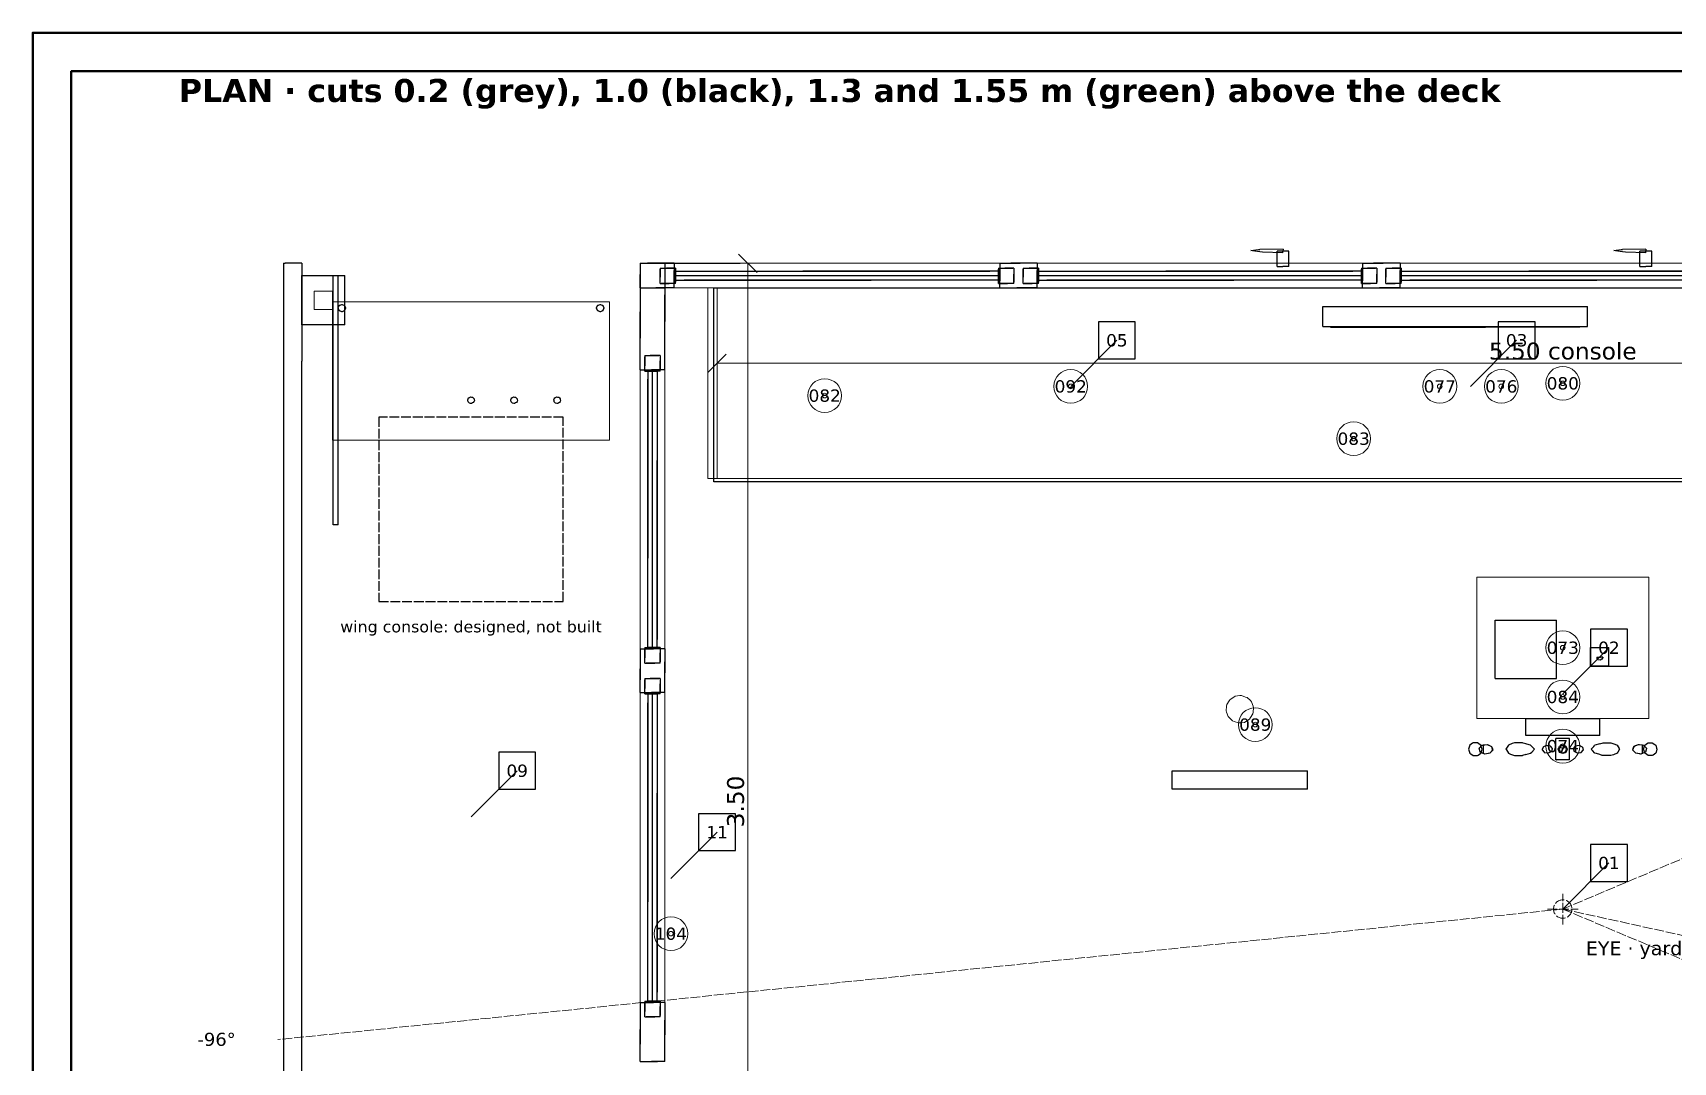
# Model space of a CAD drawing. Header units: millimetres. Extents: x 5 to 836, y 5 to 589.
# Drawn here: x 5 to 218.4, y 455.1 to 589 of the extents above; entities that cross this region are included whole.
import ezdxf
from ezdxf.enums import TextEntityAlignment as Align

# ---------------------------------------------------------------- set-up
doc = ezdxf.new("R2010")
doc.units = ezdxf.units.MM
doc.linetypes.add('DASHED', pattern=[1.524, 1.27, -0.254])
for name, color, linetype, lineweight in [('CUT', 7, 'CONTINUOUS', 25), ('FRAME', 7, 'CONTINUOUS', 50), ('TEXT', 7, 'CONTINUOUS', 18)]:
    doc.layers.add(name, color=color, linetype=linetype, lineweight=lineweight)
for name, color, linetype, lineweight, true_color in [('DIM', 2, 'CONTINUOUS', 13, 0x1e46a0), ('EQUIP', 3, 'CONTINUOUS', 25, 0x00693c), ('FIND', 1, 'CONTINUOUS', 25, 0xc80000), ('GLASS', 5, 'CONTINUOUS', 25, 0x1e5ac8), ('LOW', 8, 'CONTINUOUS', 13, 0x8c8c8c), ('MISSING', 1, 'DASHED', 25, 0xc80000), ('SIGHT', 30, 'DASHED', 18, 0xd76900), ('TAG', 3, 'CONTINUOUS', 18, 0x00693c)]:
    doc.layers.add(name, color=color, linetype=linetype, lineweight=lineweight, true_color=true_color)
doc.styles.add('SANS', font='DejaVuSans.ttf')
doc.styles.add('SANSB', font='DejaVuSans-Bold.ttf')

msp = doc.modelspace()

# ---------------------------------------------------------------- linework, layer by layer
at = {"layer": 'CUT'}
for p, q in [((37.6, 559.01), (37.6, 431.72)), ((37.6, 559.01), (37.82, 559.01)), ((40, 559.01), (37.82, 559.01)), ((40, 559.01), (40, 546.3)), ((84, 559.01), (84, 552.72)), ((84, 559.01), (85.74, 559.01)), ((84, 559.01), (84, 557.55)), ((84, 559.01), (86.42, 559.01)), ((87.2, 559.01), (85.74, 559.01)), ((88.44, 559.01), (86.42, 559.01)), ((87.2, 559.01), (87.2, 551.46)), ((88.44, 559.01), (88.44, 557.26)), ((130.76, 559.01), (130.76, 557.55)), ((130.76, 559.01), (133.42, 559.01)), ((135.64, 559.01), (133.42, 559.01)), ((135.64, 559.01), (135.64, 557.26)), ((163.43, 560.67), (164.41, 560.8)), ((163.65, 560.64), (163.43, 560.67)), ((164.58, 560.5), (163.65, 560.64)), ((164.41, 560.8), (164.59, 560.82)), ((164.96, 560.48), (164.58, 560.5)), ((167.61, 560.85), (164.59, 560.82)), ((167.6, 560.36), (164.96, 560.48)), ((166.83, 559.59), (166.83, 560.59)), ((167.59, 560.59), (166.83, 560.59)), ((166.83, 558.6), (166.83, 559.59)), ((167.6, 560.59), (167.59, 560.59)), ((167.61, 560.85), (167.6, 560.59)), ((167.61, 560.59), (167.6, 560.59)), ((167.6, 560.59), (167.6, 560.59)), ((167.6, 560.59), (167.6, 560.59)), ((167.6, 560.59), (167.6, 560.59)), ((167.6, 560.59), (167.6, 560.59)), ((167.6, 560.59), (167.6, 560.59)), ((167.6, 560.36), (167.6, 560.59)), ((168.38, 560.59), (167.61, 560.59)), ((168.38, 559.61), (168.38, 560.59)), ((168.38, 558.6), (168.38, 559.61)), ((177.96, 559.01), (177.96, 557.55)), ((177.96, 559.01), (180.62, 559.01)), ((182.84, 559.01), (180.62, 559.01)), ((182.84, 559.01), (182.84, 557.26)), ((210.63, 560.67), (211.61, 560.8)), ((210.85, 560.64), (210.63, 560.67)), ((211.78, 560.5), (210.85, 560.64)), ((211.61, 560.8), (211.78, 560.82)), ((214.8, 560.85), (211.78, 560.82)), ((212.16, 560.48), (211.78, 560.5)), ((214.79, 560.36), (212.16, 560.48)), ((214.03, 559.59), (214.03, 560.59)), ((214.79, 560.59), (214.03, 560.59)), ((214.03, 558.6), (214.03, 559.59)), ((214.8, 560.59), (214.79, 560.59)), ((214.79, 560.36), (214.8, 560.59)), ((214.8, 560.85), (214.8, 560.59)), ((214.81, 560.59), (214.8, 560.59)), ((214.8, 560.59), (214.8, 560.59)), ((214.8, 560.59), (214.8, 560.59)), ((214.8, 560.59), (214.8, 560.59)), ((214.8, 560.59), (214.8, 560.59)), ((214.8, 560.59), (214.8, 560.59)), ((215.57, 560.59), (214.81, 560.59)), ((215.57, 559.61), (215.57, 560.59)), ((215.57, 558.6), (215.57, 559.61)), ((40, 557.41), (45.04, 557.41)), ((40, 551.64), (40, 557.41)), ((44.08, 557.41), (44.67, 557.41)), ((44.08, 527.71), (44.08, 557.41)), ((44.67, 557.41), (44.72, 557.41)), ((44.72, 554.7), (44.72, 557.41)), ((45.04, 557.41), (45.6, 557.41)), ((45.6, 556.77), (45.6, 557.41)), ((84, 555.81), (84, 557.55)), ((86.6, 558.39), (86.6, 558.25)), ((86.6, 558.39), (88.46, 558.39)), ((86.6, 556.4), (86.6, 558.25)), ((88.44, 555.81), (88.44, 557.26)), ((88.6, 558.39), (88.46, 558.39)), ((88.6, 558.39), (88.6, 556.55)), ((88.6, 558.01), (88.6, 557.97)), ((88.6, 558.01), (129.49, 558.01)), ((88.6, 556.81), (88.6, 557.97)), ((130.6, 558.01), (129.49, 558.01)), ((130.6, 558.39), (130.6, 558.25)), ((130.6, 558.39), (132.46, 558.39)), ((130.6, 556.4), (130.6, 558.25)), ((130.6, 558.01), (130.6, 556.84)), ((130.76, 555.81), (130.76, 557.55)), ((132.6, 558.39), (132.46, 558.39)), ((132.6, 558.39), (132.6, 556.55)), ((133.8, 558.39), (133.8, 558.25)), ((133.8, 558.39), (135.66, 558.39)), ((133.8, 556.4), (133.8, 558.25)), ((135.64, 555.81), (135.64, 557.26)), ((135.8, 558.39), (135.66, 558.39)), ((135.8, 558.39), (135.8, 556.55)), ((135.8, 558.01), (135.8, 557.97)), ((135.8, 558.01), (176.7, 558.01)), ((135.8, 556.81), (135.8, 557.97)), ((166.83, 558.6), (167.59, 558.6)), ((167.6, 558.6), (167.59, 558.6)), ((167.61, 558.6), (167.6, 558.6)), ((167.6, 558.6), (167.6, 558.6)), ((167.6, 558.6), (167.6, 558.6)), ((167.6, 558.6), (167.6, 558.6)), ((168.38, 558.6), (167.61, 558.6)), ((177.8, 558.01), (176.7, 558.01)), ((177.8, 558.39), (177.8, 558.25)), ((177.8, 558.39), (179.66, 558.39)), ((177.8, 556.4), (177.8, 558.25)), ((177.8, 558.01), (177.8, 556.84)), ((177.96, 555.81), (177.96, 557.55)), ((179.8, 558.39), (179.66, 558.39)), ((179.8, 558.39), (179.8, 556.55)), ((181, 558.39), (181, 558.25)), ((181, 558.39), (182.86, 558.39)), ((181, 556.4), (181, 558.25)), ((182.84, 555.81), (182.84, 557.26)), ((183, 558.39), (182.86, 558.39)), ((183, 558.39), (183, 556.55)), ((183, 558.01), (183, 557.97)), ((183, 558.01), (223.89, 558.01)), ((183, 556.81), (183, 557.97)), ((214.03, 558.6), (214.79, 558.6)), ((214.8, 558.6), (214.79, 558.6)), ((214.81, 558.6), (214.8, 558.6)), ((214.8, 558.6), (214.8, 558.6)), ((214.8, 558.6), (214.8, 558.6)), ((214.8, 558.6), (214.8, 558.6)), ((215.57, 558.6), (214.81, 558.6)), ((45.6, 551), (45.6, 556.77)), ((84, 555.81), (86.02, 555.81)), ((88.44, 555.81), (86.02, 555.81)), ((86.6, 556.4), (86.74, 556.4)), ((88.6, 556.4), (86.74, 556.4)), ((88.6, 556.81), (89.71, 556.81)), ((88.6, 556.4), (88.6, 556.55)), ((130.6, 556.81), (89.71, 556.81)), ((93.6, 555.81), (94.07, 555.81)), ((93.6, 555.75), (93.6, 555.81)), ((93.6, 530.6), (93.6, 555.75)), ((94.07, 555.81), (314.4, 555.81)), ((130.6, 556.81), (130.6, 556.84)), ((130.6, 556.4), (130.74, 556.4)), ((132.6, 556.4), (130.74, 556.4)), ((130.76, 555.81), (132.98, 555.81)), ((132.6, 556.4), (132.6, 556.55)), ((135.64, 555.81), (132.98, 555.81)), ((133.8, 556.4), (133.94, 556.4)), ((135.8, 556.4), (133.94, 556.4)), ((135.8, 556.81), (136.9, 556.81)), ((135.8, 556.4), (135.8, 556.55)), ((177.8, 556.81), (136.9, 556.81)), ((177.8, 556.81), (177.8, 556.84)), ((177.8, 556.4), (177.94, 556.4)), ((179.8, 556.4), (177.94, 556.4)), ((177.96, 555.81), (180.18, 555.81)), ((179.8, 556.4), (179.8, 556.55)), ((182.84, 555.81), (180.18, 555.81)), ((181, 556.4), (181.14, 556.4)), ((183, 556.4), (181.14, 556.4)), ((183, 556.81), (184.11, 556.81)), ((183, 556.4), (183, 556.55)), ((225, 556.81), (184.11, 556.81)), ((44.72, 525.01), (44.72, 554.7)), ((44.72, 553.2), (44.85, 553.52)), ((44.73, 553.18), (44.72, 553.2)), ((44.86, 552.86), (44.73, 553.18)), ((44.85, 553.52), (44.86, 553.54)), ((44.86, 553.54), (45.18, 553.66)), ((44.88, 552.85), (44.86, 552.86)), ((45.2, 552.71), (44.88, 552.85)), ((45.18, 553.66), (45.2, 553.67)), ((45.2, 553.67), (45.52, 553.55)), ((45.22, 552.72), (45.2, 552.71)), ((45.54, 552.86), (45.22, 552.72)), ((45.52, 553.55), (45.54, 553.54)), ((45.54, 553.54), (45.67, 553.22)), ((45.55, 552.88), (45.54, 552.86)), ((45.68, 553.2), (45.55, 552.88)), ((45.67, 553.22), (45.68, 553.2)), ((78.32, 553.2), (78.45, 553.52)), ((78.33, 553.18), (78.32, 553.2)), ((78.46, 552.86), (78.33, 553.18)), ((78.45, 553.52), (78.46, 553.54)), ((78.46, 553.54), (78.78, 553.66)), ((78.48, 552.85), (78.46, 552.86)), ((78.8, 552.71), (78.48, 552.85)), ((78.78, 553.66), (78.8, 553.67)), ((78.8, 553.67), (79.12, 553.55)), ((78.82, 552.72), (78.8, 552.71)), ((79.14, 552.86), (78.82, 552.72)), ((79.12, 553.55), (79.14, 553.54)), ((79.14, 553.54), (79.27, 553.22)), ((79.15, 552.88), (79.14, 552.86)), ((79.28, 553.2), (79.15, 552.88)), ((79.27, 553.22), (79.28, 553.2)), ((84, 545.17), (84, 552.72)), ((40, 551), (40, 551.64)), ((45.04, 551), (40, 551)), ((45.6, 551), (45.04, 551)), ((87.2, 545.17), (87.2, 551.46)), ((40, 419.01), (40, 546.3)), ((84.6, 547.01), (84.6, 546.85)), ((84.6, 547.01), (86.44, 547.01)), ((84.6, 545), (84.6, 546.85)), ((86.6, 547.01), (86.44, 547.01)), ((86.6, 547.01), (86.6, 545.16)), ((84, 545.17), (85.45, 545.17)), ((84.6, 545), (84.76, 545)), ((86.6, 545), (84.76, 545)), ((85, 545), (85, 543.94)), ((85, 545), (86.17, 545)), ((87.2, 545.17), (85.45, 545.17)), ((86.2, 545), (86.17, 545)), ((86.2, 545), (86.2, 510.07)), ((86.6, 545), (86.6, 545.16)), ((85, 509.01), (85, 543.94)), ((61.57, 541.26), (61.62, 541.38)), ((61.59, 541.12), (61.57, 541.26)), ((61.61, 541), (61.59, 541.12)), ((61.72, 540.9), (61.61, 541)), ((61.62, 541.38), (61.69, 541.52)), ((61.69, 541.52), (61.8, 541.57)), ((61.8, 540.81), (61.72, 540.9)), ((61.8, 541.57), (61.93, 541.62)), ((61.95, 540.79), (61.8, 540.81)), ((61.93, 541.62), (62.05, 541.61)), ((62.07, 540.77), (61.95, 540.79)), ((62.05, 541.61), (62.2, 541.58)), ((62.2, 540.84), (62.07, 540.77)), ((62.2, 541.58), (62.28, 541.5)), ((62.31, 540.9), (62.2, 540.84)), ((62.28, 541.5), (62.39, 541.39)), ((62.38, 541.03), (62.31, 540.9)), ((62.43, 541.13), (62.38, 541.03)), ((62.39, 541.39), (62.41, 541.28)), ((62.41, 541.28), (62.43, 541.13)), ((67.17, 541.26), (67.22, 541.38)), ((67.19, 541.12), (67.17, 541.26)), ((67.21, 541), (67.19, 541.12)), ((67.31, 540.9), (67.21, 541)), ((67.22, 541.38), (67.29, 541.52)), ((67.29, 541.52), (67.4, 541.57)), ((67.4, 540.81), (67.31, 540.9)), ((67.4, 541.57), (67.53, 541.62)), ((67.55, 540.79), (67.4, 540.81)), ((67.53, 541.62), (67.65, 541.61)), ((67.67, 540.77), (67.55, 540.79)), ((67.65, 541.61), (67.8, 541.58)), ((67.8, 540.84), (67.67, 540.77)), ((67.8, 541.58), (67.89, 541.5)), ((67.91, 540.9), (67.8, 540.84)), ((67.89, 541.5), (67.99, 541.39)), ((67.98, 541.03), (67.91, 540.9)), ((68.04, 541.13), (67.98, 541.03)), ((67.99, 541.39), (68.01, 541.28)), ((68.01, 541.28), (68.04, 541.13)), ((72.76, 541.26), (72.82, 541.38)), ((72.79, 541.12), (72.76, 541.26)), ((72.81, 541), (72.79, 541.12)), ((72.92, 540.9), (72.81, 541)), ((72.82, 541.38), (72.89, 541.52)), ((72.89, 541.52), (73, 541.57)), ((73, 540.81), (72.92, 540.9)), ((73, 541.57), (73.13, 541.62)), ((73.15, 540.79), (73, 540.81)), ((73.13, 541.62), (73.25, 541.61)), ((73.27, 540.77), (73.15, 540.79)), ((73.25, 541.61), (73.4, 541.58)), ((73.4, 540.84), (73.27, 540.77)), ((73.4, 541.58), (73.49, 541.5)), ((73.51, 540.9), (73.4, 540.84)), ((73.49, 541.5), (73.59, 541.39)), ((73.58, 541.03), (73.51, 540.9)), ((73.63, 541.13), (73.58, 541.03)), ((73.59, 541.39), (73.61, 541.28)), ((73.61, 541.28), (73.63, 541.13)), ((94.07, 530.6), (93.6, 530.6)), ((314.4, 530.6), (94.07, 530.6)), ((44.08, 525.01), (44.08, 527.71)), ((44.67, 525.01), (44.08, 525.01)), ((44.72, 525.01), (44.67, 525.01)), ((195.2, 512.6), (196.8, 512.6)), ((195.2, 511.4), (195.2, 512.6)), ((196.8, 512.6), (203.2, 512.6)), ((203.2, 511.4), (203.2, 512.6)), ((86.2, 509.01), (86.2, 510.07)), ((195.2, 505.01), (195.2, 511.4)), ((203.2, 505.01), (203.2, 511.4)), ((84, 508.84), (84, 506.26)), ((84, 508.84), (85.74, 508.84)), ((84.6, 509.01), (84.6, 508.85)), ((84.6, 509.01), (86.44, 509.01)), ((84.6, 507), (84.6, 508.85)), ((85, 509.01), (85.04, 509.01)), ((86.2, 509.01), (85.04, 509.01)), ((87.2, 508.84), (85.74, 508.84)), ((86.6, 509.01), (86.44, 509.01)), ((86.6, 509.01), (86.6, 507.16)), ((87.2, 508.84), (87.2, 505.74)), ((207.6, 509.01), (207.61, 509.01)), ((207.6, 509), (207.6, 509.01)), ((207.6, 506.6), (207.6, 509)), ((207.61, 509.01), (210, 509.01)), ((210, 506.6), (210, 509.01)), ((84, 503.16), (84, 506.26)), ((84.6, 507), (84.76, 507)), ((86.6, 507), (84.76, 507)), ((86.6, 507), (86.6, 507.16)), ((87.2, 503.16), (87.2, 505.74)), ((207.61, 506.6), (207.6, 506.6)), ((210, 506.6), (207.61, 506.6)), ((208.42, 507.78), (208.44, 507.62)), ((208.42, 507.78), (208.77, 507.78)), ((208.45, 507.62), (208.44, 507.62)), ((208.62, 507.44), (208.45, 507.62)), ((208.86, 507.4), (208.62, 507.44)), ((208.62, 507.44), (208.62, 507.44)), ((208.77, 507.78), (208.79, 507.78)), ((208.79, 507.78), (208.8, 507.78)), ((208.8, 507.78), (208.81, 507.78)), ((208.81, 507.78), (208.89, 507.78)), ((209.08, 507.51), (208.86, 507.4)), ((208.86, 507.4), (208.86, 507.4)), ((209.19, 507.79), (208.89, 507.78)), ((209.2, 507.73), (209.08, 507.51)), ((209.08, 507.51), (209.08, 507.51)), ((209.19, 507.79), (209.2, 507.73)), ((209.2, 507.73), (209.2, 507.73)), ((210, 506.6), (210, 506.6)), ((84.6, 504.99), (84.6, 504.84)), ((84.6, 504.99), (86.44, 504.99)), ((84.6, 503.01), (84.6, 504.84)), ((86.6, 504.99), (86.44, 504.99)), ((86.6, 504.99), (86.6, 503.17)), ((195.2, 505.01), (201.6, 505.01)), ((201.6, 505.01), (203.2, 505.01)), ((84, 503.16), (85.45, 503.16)), ((84.6, 503.01), (84.76, 503.01)), ((86.6, 503.01), (84.76, 503.01)), ((85, 503.01), (85, 501.83)), ((85, 503.01), (86.17, 503.01)), ((85, 463), (85, 501.83)), ((87.2, 503.16), (85.45, 503.16)), ((86.2, 503.01), (86.17, 503.01)), ((86.2, 503.01), (86.2, 464.18)), ((86.6, 503.01), (86.6, 503.17)), ((199.2, 499.8), (199.21, 499.8)), ((199.2, 497.6), (199.2, 499.8)), ((199.2, 499.8), (199.2, 499.8)), ((199.21, 499.8), (208.8, 499.8)), ((208.8, 497.61), (208.8, 499.8)), ((199.21, 497.6), (199.2, 497.6)), ((208.8, 497.6), (199.21, 497.6)), ((203.11, 494.58), (203.11, 497.2)), ((203.17, 497.2), (203.11, 497.2)), ((204, 497.2), (203.17, 497.2)), ((204.83, 497.2), (204, 497.2)), ((204.89, 497.2), (204.83, 497.2)), ((204.89, 497.02), (204.89, 497.2)), ((208.8, 497.6), (208.8, 497.61)), ((191.87, 496.19), (191.75, 495.81)), ((191.75, 495.81), (191.79, 495.66)), ((191.79, 495.66), (191.91, 495.28)), ((191.91, 496.32), (191.87, 496.19)), ((192.25, 496.57), (191.91, 496.32)), ((191.91, 495.28), (192.03, 495.19)), ((192.03, 495.19), (192.36, 494.96)), ((192.36, 496.64), (192.25, 496.57)), ((192.79, 496.64), (192.36, 496.64)), ((192.9, 496.64), (192.79, 496.64)), ((193.26, 496.38), (192.9, 496.64)), ((192.9, 494.96), (192.99, 495.02)), ((192.99, 495.02), (193.34, 495.28)), ((193.34, 496.32), (193.26, 496.38)), ((193.48, 495.89), (193.34, 496.32)), ((193.34, 495.28), (193.37, 495.37)), ((193.37, 495.37), (193.51, 495.81)), ((193.51, 495.81), (193.48, 495.89)), ((201.33, 495.77), (201.31, 495.72)), ((201.31, 495.72), (201.56, 495.43)), ((201.43, 496.08), (201.33, 495.77)), ((201.48, 496.1), (201.43, 496.08)), ((201.88, 496.29), (201.48, 496.1)), ((201.56, 495.43), (201.59, 495.39)), ((201.59, 495.39), (202.07, 495.32)), ((201.93, 496.28), (201.88, 496.29)), ((202.4, 496.2), (201.93, 496.28)), ((202.07, 495.32), (202.12, 495.31)), ((202.12, 495.31), (202.54, 495.52)), ((202.41, 496.18), (202.4, 496.2)), ((202.67, 495.88), (202.41, 496.18)), ((202.54, 495.52), (202.56, 495.53)), ((202.56, 495.53), (202.67, 495.86)), ((202.67, 495.86), (202.67, 495.88)), ((203.66, 496.13), (203.52, 495.81)), ((203.52, 495.81), (203.66, 495.47)), ((203.52, 495.81), (203.52, 495.81)), ((204, 496.28), (203.66, 496.13)), ((203.66, 496.13), (203.66, 496.13)), ((203.66, 495.47), (204, 495.32)), ((203.66, 495.47), (203.66, 495.47)), ((204.34, 496.13), (204, 496.28)), ((204, 496.28), (204, 496.28)), ((204, 495.32), (204.34, 495.47)), ((204, 495.32), (204, 495.32)), ((204.48, 495.81), (204.34, 496.13)), ((204.34, 496.13), (204.34, 496.13)), ((204.34, 495.47), (204.48, 495.81)), ((204.34, 495.47), (204.34, 495.47)), ((204.48, 495.81), (204.48, 495.81)), ((204.89, 494.4), (204.89, 497.02)), ((205.34, 495.89), (205.33, 495.88)), ((205.33, 495.88), (205.44, 495.55)), ((205.6, 496.2), (205.34, 495.89)), ((205.44, 495.55), (205.44, 495.53)), ((205.44, 495.53), (205.85, 495.33)), ((205.63, 496.21), (205.6, 496.2)), ((206.12, 496.29), (205.63, 496.21)), ((205.85, 495.33), (205.88, 495.31)), ((205.88, 495.31), (206.35, 495.38)), ((206.16, 496.27), (206.12, 496.29)), ((206.57, 496.08), (206.16, 496.27)), ((206.35, 495.38), (206.41, 495.39)), ((206.41, 495.39), (206.65, 495.68)), ((206.59, 496.03), (206.57, 496.08)), ((206.69, 495.72), (206.59, 496.03)), ((206.65, 495.68), (206.69, 495.72)), ((214.49, 495.81), (214.63, 496.23)), ((214.52, 495.72), (214.49, 495.81)), ((214.66, 495.28), (214.52, 495.72)), ((214.63, 496.23), (214.66, 496.32)), ((214.66, 496.32), (215.01, 496.58)), ((214.74, 495.22), (214.66, 495.28)), ((215.1, 494.96), (214.74, 495.22)), ((215.01, 496.58), (215.1, 496.64)), ((215.1, 496.64), (215.51, 496.64)), ((215.51, 496.64), (215.64, 496.64)), ((215.64, 496.64), (215.97, 496.41)), ((215.75, 495.03), (215.64, 494.96)), ((216.09, 495.28), (215.75, 495.03)), ((215.97, 496.41), (216.09, 496.32)), ((216.09, 496.32), (216.21, 495.95)), ((216.13, 495.42), (216.09, 495.28)), ((216.25, 495.81), (216.13, 495.42)), ((216.21, 495.95), (216.25, 495.81)), ((153.2, 492.99), (160.09, 492.99)), ((153.2, 492.06), (153.2, 492.99)), ((160.09, 492.99), (170.8, 492.99)), ((170.8, 491.54), (170.8, 492.99)), ((192.36, 494.96), (192.49, 494.96)), ((192.49, 494.96), (192.9, 494.96)), ((203.11, 494.4), (203.11, 494.58)), ((203.11, 494.4), (203.17, 494.4)), ((204, 494.4), (203.17, 494.4)), ((204.83, 494.4), (204, 494.4)), ((204.89, 494.4), (204.83, 494.4)), ((215.21, 494.96), (215.1, 494.96)), ((215.64, 494.96), (215.21, 494.96)), ((153.2, 490.6), (153.2, 492.06)), ((170.8, 490.6), (170.8, 491.54)), ((160.09, 490.6), (153.2, 490.6)), ((170.8, 490.6), (160.09, 490.6)), ((84.6, 463), (84.6, 462.85)), ((84.6, 463), (86.44, 463)), ((85, 463), (85.04, 463)), ((86.2, 463), (85.04, 463)), ((86.2, 463), (86.2, 464.18)), ((86.6, 463), (86.44, 463)), ((86.6, 463), (86.6, 461.15)), ((84, 462.83), (84, 459.35)), ((84, 462.83), (85.74, 462.83)), ((84.6, 461), (84.6, 462.85)), ((84.6, 461), (84.76, 461)), ((86.6, 461), (84.76, 461)), ((87.2, 462.83), (85.74, 462.83)), ((86.6, 461), (86.6, 461.15)), ((87.2, 462.83), (87.2, 458.65)), ((84, 455.17), (84, 459.35)), ((87.2, 455.17), (87.2, 458.65)), ((84, 455.17), (85.45, 455.17)), ((87.2, 455.17), (85.45, 455.17))]:
    msp.add_line(p, q, dxfattribs=at)
at = {"layer": 'DIM'}
for p, q in [((99.2, 557.8), (96.8, 560.2)), ((84, 559), (97, 559)), ((98, 419), (98, 559)), ((92.8, 544.8), (95.2, 547.2)), ((94, 547), (94, 547)), ((94, 546), (314, 546))]:
    msp.add_line(p, q, dxfattribs=at)
at = {"layer": 'EQUIP'}
for p, q in [((84, 559.01), (84, 550.83)), ((84, 559.01), (85.31, 559.01)), ((84, 559.01), (84, 557.12)), ((84, 559.01), (85.81, 559.01)), ((84, 559.01), (84, 549.26)), ((84, 559.01), (84.94, 559.01)), ((84, 559.01), (84, 556.75)), ((84, 559.01), (85.31, 559.01)), ((87.2, 559.01), (84.94, 559.01)), ((87.2, 559.01), (85.31, 559.01)), ((88.44, 559.01), (85.31, 559.01)), ((88.44, 559.01), (85.81, 559.01)), ((87.2, 559.01), (87.2, 553.35)), ((87.2, 559.01), (87.2, 554.92)), ((88.44, 559.01), (88.44, 557.7)), ((88.44, 559.01), (88.44, 558.06)), ((130.76, 559.01), (130.76, 557.12)), ((130.76, 559.01), (132.76, 559.01)), ((130.76, 559.01), (130.76, 556.75)), ((130.76, 559.01), (132.2, 559.01)), ((135.64, 559.01), (132.2, 559.01)), ((135.64, 559.01), (132.76, 559.01)), ((135.64, 559.01), (135.64, 557.7)), ((135.64, 559.01), (135.64, 558.06)), ((177.96, 559.01), (177.96, 557.12)), ((177.96, 559.01), (179.96, 559.01)), ((177.96, 559.01), (177.96, 556.75)), ((177.96, 559.01), (179.4, 559.01)), ((182.84, 559.01), (179.4, 559.01)), ((182.84, 559.01), (179.96, 559.01)), ((182.84, 559.01), (182.84, 557.7)), ((182.84, 559.01), (182.84, 558.06)), ((84, 555.81), (84, 557.12)), ((86.6, 558.39), (86.6, 557.68)), ((86.6, 558.39), (87.89, 558.39)), ((86.6, 558.39), (86.6, 557.21)), ((86.6, 558.39), (87.41, 558.39)), ((86.6, 556.4), (86.6, 557.68)), ((86.6, 556.4), (86.6, 557.21)), ((88.6, 558.39), (87.41, 558.39)), ((88.6, 558.39), (87.89, 558.39)), ((88.44, 555.81), (88.44, 558.06)), ((88.44, 555.81), (88.44, 557.7)), ((88.6, 558.39), (88.6, 557.11)), ((88.6, 558.39), (88.6, 557.59)), ((88.6, 558.01), (88.6, 557.6)), ((88.6, 558.01), (116.23, 558.01)), ((88.6, 558.01), (88.6, 557.28)), ((88.6, 558.01), (105.17, 558.01)), ((88.6, 556.81), (88.6, 557.6)), ((88.6, 556.4), (88.6, 557.59)), ((88.6, 556.81), (88.6, 557.28)), ((88.6, 556.4), (88.6, 557.11)), ((130.6, 558.01), (105.17, 558.01)), ((130.6, 558.01), (116.23, 558.01)), ((130.6, 558.39), (130.6, 557.68)), ((130.6, 558.39), (131.89, 558.39)), ((130.6, 558.39), (130.6, 557.21)), ((130.6, 558.39), (131.41, 558.39)), ((130.6, 558.01), (130.6, 557.22)), ((130.6, 558.01), (130.6, 557.53)), ((130.6, 556.4), (130.6, 557.68)), ((130.6, 556.81), (130.6, 557.53)), ((130.6, 556.81), (130.6, 557.22)), ((130.6, 556.4), (130.6, 557.21)), ((130.76, 555.81), (130.76, 557.12)), ((132.6, 558.39), (131.41, 558.39)), ((132.6, 558.39), (131.89, 558.39)), ((132.6, 558.39), (132.6, 557.11)), ((132.6, 558.39), (132.6, 557.59)), ((132.6, 556.4), (132.6, 557.59)), ((132.6, 556.4), (132.6, 557.11)), ((133.8, 558.39), (133.8, 557.68)), ((133.8, 558.39), (135.09, 558.39)), ((133.8, 558.39), (133.8, 557.21)), ((133.8, 558.39), (134.61, 558.39)), ((133.8, 556.4), (133.8, 557.68)), ((133.8, 556.4), (133.8, 557.21)), ((135.8, 558.39), (134.61, 558.39)), ((135.8, 558.39), (135.09, 558.39)), ((135.64, 555.81), (135.64, 558.06)), ((135.64, 555.81), (135.64, 557.7)), ((135.8, 558.39), (135.8, 557.11)), ((135.8, 558.39), (135.8, 557.59)), ((135.8, 558.01), (135.8, 557.6)), ((135.8, 558.01), (163.43, 558.01)), ((135.8, 558.01), (135.8, 557.28)), ((135.8, 558.01), (152.37, 558.01)), ((135.8, 556.81), (135.8, 557.6)), ((135.8, 556.4), (135.8, 557.59)), ((135.8, 556.81), (135.8, 557.28)), ((135.8, 556.4), (135.8, 557.11)), ((177.8, 558.01), (152.37, 558.01)), ((177.8, 558.01), (163.43, 558.01)), ((177.8, 558.39), (177.8, 557.68)), ((177.8, 558.39), (179.09, 558.39)), ((177.8, 558.39), (177.8, 557.21)), ((177.8, 558.39), (178.61, 558.39)), ((177.8, 558.01), (177.8, 557.22)), ((177.8, 558.01), (177.8, 557.53)), ((177.8, 556.4), (177.8, 557.68)), ((177.8, 556.81), (177.8, 557.53)), ((177.8, 556.81), (177.8, 557.22)), ((177.8, 556.4), (177.8, 557.21)), ((177.96, 555.81), (177.96, 557.12)), ((179.8, 558.39), (178.61, 558.39)), ((179.8, 558.39), (179.09, 558.39)), ((179.8, 558.39), (179.8, 557.11)), ((179.8, 558.39), (179.8, 557.59)), ((179.8, 556.4), (179.8, 557.59)), ((179.8, 556.4), (179.8, 557.11)), ((181, 558.39), (181, 557.68)), ((181, 558.39), (182.29, 558.39)), ((181, 558.39), (181, 557.21)), ((181, 558.39), (181.81, 558.39)), ((181, 556.4), (181, 557.68)), ((181, 556.4), (181, 557.21)), ((183, 558.39), (181.81, 558.39)), ((183, 558.39), (182.29, 558.39)), ((182.84, 555.81), (182.84, 558.06)), ((182.84, 555.81), (182.84, 557.7)), ((183, 558.39), (183, 557.11)), ((183, 558.39), (183, 557.59)), ((183, 558.01), (183, 557.6)), ((183, 558.01), (210.63, 558.01)), ((183, 558.01), (183, 557.28)), ((183, 558.01), (199.57, 558.01)), ((183, 556.81), (183, 557.6)), ((183, 556.4), (183, 557.59)), ((183, 556.81), (183, 557.28)), ((183, 556.4), (183, 557.11)), ((225, 558.01), (199.57, 558.01)), ((225, 558.01), (210.63, 558.01)), ((84, 555.81), (84, 556.75)), ((84, 555.81), (86.62, 555.81)), ((84, 555.81), (87.13, 555.81)), ((86.6, 556.4), (87.31, 556.4)), ((86.6, 556.4), (87.79, 556.4)), ((88.44, 555.81), (86.62, 555.81)), ((88.44, 555.81), (87.13, 555.81)), ((87.2, 545.17), (87.2, 554.92)), ((88.6, 556.4), (87.31, 556.4)), ((88.6, 556.4), (87.79, 556.4)), ((88.6, 556.81), (102.97, 556.81)), ((88.6, 556.81), (114.03, 556.81)), ((130.6, 556.81), (102.97, 556.81)), ((130.6, 556.81), (114.03, 556.81)), ((130.6, 556.4), (131.31, 556.4)), ((130.6, 556.4), (131.79, 556.4)), ((130.76, 555.81), (130.76, 556.75)), ((130.76, 555.81), (133.65, 555.81)), ((130.76, 555.81), (134.2, 555.81)), ((132.6, 556.4), (131.31, 556.4)), ((132.6, 556.4), (131.79, 556.4)), ((135.64, 555.81), (133.65, 555.81)), ((133.8, 556.4), (134.51, 556.4)), ((133.8, 556.4), (134.99, 556.4)), ((135.64, 555.81), (134.2, 555.81)), ((135.8, 556.4), (134.51, 556.4)), ((135.8, 556.4), (134.99, 556.4)), ((135.8, 556.81), (150.17, 556.81)), ((135.8, 556.81), (161.23, 556.81)), ((177.8, 556.81), (150.17, 556.81)), ((177.8, 556.81), (161.23, 556.81)), ((177.8, 556.4), (178.52, 556.4)), ((177.8, 556.4), (178.99, 556.4)), ((177.96, 555.81), (177.96, 556.75)), ((177.96, 555.81), (180.84, 555.81)), ((177.96, 555.81), (181.4, 555.81)), ((179.8, 556.4), (178.52, 556.4)), ((179.8, 556.4), (178.99, 556.4)), ((182.84, 555.81), (180.84, 555.81)), ((181, 556.4), (181.71, 556.4)), ((181, 556.4), (182.19, 556.4)), ((182.84, 555.81), (181.4, 555.81)), ((183, 556.4), (181.71, 556.4)), ((183, 556.4), (182.19, 556.4)), ((183, 556.81), (197.37, 556.81)), ((183, 556.81), (208.43, 556.81)), ((225, 556.81), (197.37, 556.81)), ((225, 556.81), (208.43, 556.81)), ((44.72, 553.2), (44.73, 553.22)), ((44.85, 552.88), (44.72, 553.2)), ((44.73, 553.22), (44.86, 553.54)), ((44.86, 552.86), (44.85, 552.88)), ((44.86, 553.54), (44.88, 553.55)), ((45.18, 552.72), (44.86, 552.86)), ((44.88, 553.55), (45.2, 553.67)), ((45.2, 552.71), (45.18, 552.72)), ((45.2, 553.67), (45.22, 553.66)), ((45.52, 552.85), (45.2, 552.71)), ((45.22, 553.66), (45.54, 553.54)), ((45.54, 552.86), (45.52, 552.85)), ((45.54, 553.54), (45.55, 553.52)), ((45.67, 553.18), (45.54, 552.86)), ((45.55, 553.52), (45.68, 553.2)), ((45.68, 553.2), (45.67, 553.18)), ((78.32, 553.2), (78.33, 553.22)), ((78.45, 552.88), (78.32, 553.2)), ((78.33, 553.22), (78.46, 553.54)), ((78.46, 552.86), (78.45, 552.88)), ((78.46, 553.54), (78.48, 553.55)), ((78.78, 552.72), (78.46, 552.86)), ((78.48, 553.55), (78.8, 553.67)), ((78.8, 552.71), (78.78, 552.72)), ((78.8, 553.67), (78.82, 553.66)), ((79.12, 552.85), (78.8, 552.71)), ((78.82, 553.66), (79.14, 553.54)), ((79.14, 552.86), (79.12, 552.85)), ((79.14, 553.54), (79.15, 553.52)), ((79.27, 553.18), (79.14, 552.86)), ((79.15, 553.52), (79.28, 553.2)), ((79.28, 553.2), (79.27, 553.18)), ((87.2, 545.17), (87.2, 553.35)), ((172.8, 553.39), (193.44, 553.39)), ((172.8, 552.7), (172.8, 553.39)), ((172.8, 550.79), (172.8, 552.7)), ((193.44, 553.39), (207.2, 553.39)), ((207.2, 552.7), (207.2, 553.39)), ((207.2, 550.79), (207.2, 552.7)), ((84, 545.17), (84, 550.83)), ((172.8, 550.79), (186.56, 550.79)), ((173.8, 550.72), (193.96, 550.72)), ((186.56, 550.79), (207.2, 550.79)), ((206.2, 550.72), (193.96, 550.72)), ((84, 545.17), (84, 549.26)), ((84.6, 547.01), (84.6, 546.21)), ((84.6, 547.01), (85.81, 547.01)), ((84.6, 547.01), (84.6, 545.69)), ((84.6, 547.01), (85.28, 547.01)), ((84.6, 545), (84.6, 546.21)), ((86.6, 547.01), (85.28, 547.01)), ((86.6, 547.01), (85.81, 547.01)), ((86.6, 547.01), (86.6, 545.79)), ((86.6, 547.01), (86.6, 546.32)), ((86.6, 545), (86.6, 546.32)), ((84, 545.17), (85.89, 545.17)), ((84, 545.17), (86.25, 545.17)), ((84.6, 545), (84.6, 545.69)), ((84.6, 545), (85.39, 545)), ((84.6, 545), (85.91, 545)), ((85, 545), (85, 531.24)), ((85, 545), (85.74, 545)), ((85, 545), (85, 520.65)), ((85, 545), (85.39, 545)), ((86.6, 545), (85.39, 545)), ((86.2, 545), (85.39, 545)), ((86.2, 545), (85.74, 545)), ((87.2, 545.17), (85.89, 545.17)), ((86.6, 545), (85.91, 545)), ((86.2, 545), (86.2, 522.77)), ((86.2, 545), (86.2, 533.35)), ((87.2, 545.17), (86.25, 545.17)), ((86.6, 545), (86.6, 545.79)), ((86.2, 509.01), (86.2, 533.35)), ((85, 509.01), (85, 531.24)), ((86.2, 509.01), (86.2, 522.77)), ((85, 509.01), (85, 520.65)), ((84, 508.84), (84, 505.48)), ((84, 508.84), (85.31, 508.84)), ((84, 508.84), (84, 504.84)), ((84, 508.84), (84.94, 508.84)), ((84.6, 509.01), (84.6, 508.22)), ((84.6, 509.01), (85.81, 509.01)), ((84.6, 509.01), (84.6, 507.69)), ((84.6, 509.01), (85.28, 509.01)), ((84.6, 507), (84.6, 508.22)), ((87.2, 508.84), (84.94, 508.84)), ((85, 509.01), (85.46, 509.01)), ((85, 509.01), (85.81, 509.01)), ((86.6, 509.01), (85.28, 509.01)), ((87.2, 508.84), (85.31, 508.84)), ((86.2, 509.01), (85.46, 509.01)), ((86.6, 509.01), (85.81, 509.01)), ((86.2, 509.01), (85.81, 509.01)), ((86.6, 509.01), (86.6, 507.79)), ((86.6, 509.01), (86.6, 508.32)), ((86.6, 507), (86.6, 508.32)), ((87.2, 508.84), (87.2, 506.52)), ((87.2, 508.84), (87.2, 507.16)), ((84.6, 507), (84.6, 507.69)), ((84.6, 507), (85.39, 507)), ((84.6, 507), (85.91, 507)), ((86.6, 507), (85.39, 507)), ((86.6, 507), (85.91, 507)), ((86.6, 507), (86.6, 507.79)), ((87.2, 503.16), (87.2, 507.16)), ((87.2, 503.16), (87.2, 506.52)), ((84, 503.16), (84, 505.48)), ((84, 503.16), (84, 504.84)), ((84.6, 504.99), (84.6, 504.21)), ((84.6, 504.99), (85.81, 504.99)), ((84.6, 504.99), (84.6, 503.69)), ((84.6, 504.99), (85.28, 504.99)), ((84.6, 503.01), (84.6, 504.21)), ((84.6, 503.01), (84.6, 503.69)), ((86.6, 504.99), (85.28, 504.99)), ((86.6, 504.99), (85.81, 504.99)), ((86.6, 504.99), (86.6, 503.79)), ((86.6, 504.99), (86.6, 504.31)), ((86.6, 503.01), (86.6, 504.31)), ((86.6, 503.01), (86.6, 503.79)), ((84, 503.16), (85.89, 503.16)), ((84, 503.16), (86.25, 503.16)), ((84.6, 503.01), (85.39, 503.01)), ((84.6, 503.01), (85.91, 503.01)), ((85, 503.01), (85, 487.71)), ((85, 503.01), (85.74, 503.01)), ((85, 503.01), (85, 475.95)), ((85, 503.01), (85.39, 503.01)), ((86.6, 503.01), (85.39, 503.01)), ((86.2, 503.01), (85.39, 503.01)), ((86.2, 503.01), (85.74, 503.01)), ((87.2, 503.16), (85.89, 503.16)), ((86.6, 503.01), (85.91, 503.01)), ((86.2, 503.01), (86.2, 478.3)), ((86.2, 503.01), (86.2, 490.06)), ((87.2, 503.16), (86.25, 503.16)), ((193.11, 495.92), (193.48, 496.32)), ((193.11, 495.92), (193.11, 495.92)), ((193.25, 495.45), (193.11, 495.92)), ((193.26, 495.43), (193.25, 495.45)), ((193.76, 495.21), (193.26, 495.43)), ((193.48, 496.32), (193.56, 496.33)), ((193.56, 496.33), (194.15, 496.43)), ((193.63, 496.35), (194.15, 496.43)), ((193.63, 496.35), (193.63, 496.17)), ((193.63, 496.17), (193.63, 495.85)), ((193.63, 495.85), (193.64, 495.62)), ((193.64, 495.62), (193.63, 495.26)), ((193.84, 495.17), (193.63, 495.26)), ((193.84, 495.17), (193.76, 495.21)), ((194.33, 495.25), (193.84, 495.17)), ((193.85, 495.17), (193.84, 495.17)), ((194.49, 495.28), (193.85, 495.17)), ((194.15, 496.43), (194.17, 496.42)), ((194.15, 496.43), (194.31, 496.36)), ((194.17, 496.42), (194.73, 496.17)), ((194.31, 496.36), (194.74, 496.17)), ((194.52, 495.28), (194.33, 495.25)), ((194.51, 495.28), (194.49, 495.28)), ((194.85, 495.66), (194.51, 495.28)), ((194.76, 495.53), (194.52, 495.28)), ((194.73, 496.17), (194.73, 496.15)), ((194.73, 496.15), (194.87, 495.69)), ((194.74, 496.17), (194.8, 495.99)), ((194.89, 495.68), (194.76, 495.53)), ((194.8, 495.99), (194.89, 495.68)), ((194.87, 495.69), (194.85, 495.66)), ((196.85, 496.2), (196.61, 495.81)), ((196.61, 495.81), (196.67, 495.71)), ((196.67, 495.71), (196.92, 495.28)), ((196.92, 496.32), (196.85, 496.2)), ((197.42, 496.52), (196.92, 496.32)), ((196.92, 495.28), (197.21, 495.16)), ((197.21, 495.16), (197.74, 494.96)), ((197.74, 496.64), (197.42, 496.52)), ((198.13, 496.64), (197.74, 496.64)), ((198.76, 496.64), (198.13, 496.64)), ((198.86, 496.6), (198.76, 496.64)), ((199.18, 495.12), (198.76, 494.96)), ((199.18, 496.48), (198.86, 496.6)), ((199.61, 496.37), (199.18, 496.48)), ((199.18, 495.12), (199.82, 495.28)), ((199.82, 496.32), (199.61, 496.37)), ((200.15, 495.99), (199.82, 496.32)), ((199.82, 495.28), (199.97, 495.43)), ((199.97, 495.43), (200.33, 495.81)), ((200.33, 495.81), (200.15, 495.99)), ((203.42, 495.81), (203.47, 495.92)), ((203.54, 495.51), (203.42, 495.81)), ((203.47, 495.92), (203.59, 496.21)), ((203.59, 495.39), (203.54, 495.51)), ((203.59, 496.21), (203.71, 496.27)), ((203.88, 495.28), (203.59, 495.39)), ((203.71, 496.27), (204, 496.38)), ((204, 495.22), (203.88, 495.28)), ((204, 496.38), (204.12, 496.32)), ((204.29, 495.33), (204, 495.22)), ((204.12, 496.32), (204.41, 496.21)), ((204.41, 495.39), (204.29, 495.33)), ((204.41, 496.21), (204.46, 496.1)), ((204.53, 495.69), (204.41, 495.39)), ((204.46, 496.1), (204.58, 495.81)), ((204.58, 495.81), (204.53, 495.69)), ((207.67, 495.81), (208.03, 496.17)), ((207.85, 495.62), (207.67, 495.81)), ((208.18, 495.28), (207.85, 495.62)), ((208.03, 496.17), (208.18, 496.32)), ((208.82, 496.48), (208.18, 496.32)), ((208.39, 495.23), (208.18, 495.28)), ((208.82, 495.12), (208.39, 495.23)), ((208.82, 496.48), (209.24, 496.64)), ((209.14, 495), (208.82, 495.12)), ((209.24, 494.96), (209.14, 495)), ((209.24, 496.64), (209.47, 496.64)), ((209.47, 496.64), (210.26, 496.64)), ((210.26, 496.64), (210.79, 496.44)), ((210.58, 495.08), (210.26, 494.96)), ((211.08, 495.28), (210.58, 495.08)), ((210.79, 496.44), (211.08, 496.32)), ((211.08, 496.32), (211.33, 495.9)), ((211.15, 495.4), (211.08, 495.28)), ((211.39, 495.81), (211.15, 495.4)), ((211.33, 495.9), (211.39, 495.81)), ((213.11, 495.68), (213.16, 495.87)), ((213.35, 495.42), (213.11, 495.68)), ((213.13, 495.71), (213.27, 496.17)), ((213.13, 495.69), (213.13, 495.71)), ((213.48, 495.3), (213.13, 495.69)), ((213.16, 495.87), (213.26, 496.17)), ((213.26, 496.17), (213.45, 496.26)), ((213.27, 496.17), (213.3, 496.18)), ((213.3, 496.18), (213.85, 496.43)), ((213.48, 495.28), (213.35, 495.42)), ((213.45, 496.26), (213.85, 496.43)), ((213.49, 495.28), (213.48, 495.3)), ((214.02, 495.19), (213.48, 495.28)), ((214.14, 495.17), (213.49, 495.28)), ((213.85, 496.43), (213.86, 496.42)), ((213.85, 496.43), (213.99, 496.41)), ((213.86, 496.42), (214.37, 496.35)), ((213.99, 496.41), (214.52, 496.32)), ((214.16, 495.17), (214.02, 495.19)), ((214.15, 495.17), (214.14, 495.17)), ((214.37, 495.26), (214.15, 495.17)), ((214.71, 495.41), (214.16, 495.17)), ((214.36, 495.62), (214.37, 495.85)), ((214.37, 495.26), (214.36, 495.62)), ((214.37, 496.17), (214.37, 496.35)), ((214.37, 495.85), (214.37, 496.17)), ((214.52, 496.32), (214.55, 496.29)), ((214.55, 496.29), (214.89, 495.92)), ((214.74, 495.43), (214.71, 495.41)), ((214.89, 495.91), (214.74, 495.43)), ((214.89, 495.92), (214.89, 495.91)), ((197.74, 494.96), (198.53, 494.96)), ((198.53, 494.96), (198.76, 494.96)), ((209.87, 494.96), (209.24, 494.96)), ((210.26, 494.96), (209.87, 494.96)), ((86.2, 463), (86.2, 490.06)), ((85, 463), (85, 487.71)), ((86.2, 463), (86.2, 478.3)), ((85, 463), (85, 475.95)), ((84.6, 463), (84.6, 462.21)), ((84.6, 463), (85.81, 463)), ((84.6, 463), (84.6, 461.68)), ((84.6, 463), (85.28, 463)), ((85, 463), (85.46, 463)), ((85, 463), (85.81, 463)), ((86.6, 463), (85.28, 463)), ((86.2, 463), (85.46, 463)), ((86.6, 463), (85.81, 463)), ((86.2, 463), (85.81, 463)), ((86.6, 463), (86.6, 461.79)), ((86.6, 463), (86.6, 462.32)), ((84, 462.83), (84, 458.3)), ((84, 462.83), (85.31, 462.83)), ((84, 462.83), (84, 457.43)), ((84, 462.83), (84.94, 462.83)), ((84.6, 461), (84.6, 462.21)), ((84.6, 461), (84.6, 461.68)), ((84.6, 461), (85.39, 461)), ((84.6, 461), (85.91, 461)), ((87.2, 462.83), (84.94, 462.83)), ((87.2, 462.83), (85.31, 462.83)), ((86.6, 461), (85.39, 461)), ((86.6, 461), (85.91, 461)), ((86.6, 461), (86.6, 462.32)), ((86.6, 461), (86.6, 461.79)), ((87.2, 462.83), (87.2, 459.7)), ((87.2, 462.83), (87.2, 460.57)), ((87.2, 455.17), (87.2, 460.57)), ((87.2, 455.17), (87.2, 459.7)), ((84, 455.17), (84, 458.3)), ((84, 455.17), (84, 457.43)), ((84, 455.17), (85.89, 455.17)), ((84, 455.17), (86.25, 455.17)), ((87.2, 455.17), (85.89, 455.17)), ((87.2, 455.17), (86.25, 455.17))]:
    msp.add_line(p, q, dxfattribs=at)
at = {"layer": 'FIND'}
for p, q in [((140, 543), (146, 549)), ((192, 543), (198, 549)), ((204, 503), (210, 509)), ((62, 487), (68, 493)), ((88, 479), (94, 485)), ((204, 475), (210, 481))]:
    msp.add_line(p, q, dxfattribs=at)
for points in [[(143.6, 546.6), (148.4, 546.6), (148.4, 551.4), (143.6, 551.4)], [(195.6, 546.6), (200.4, 546.6), (200.4, 551.4), (195.6, 551.4)], [(207.6, 506.6), (212.4, 506.6), (212.4, 511.4), (207.6, 511.4)], [(65.6, 490.6), (70.4, 490.6), (70.4, 495.4), (65.6, 495.4)], [(91.6, 482.6), (96.4, 482.6), (96.4, 487.4), (91.6, 487.4)], [(207.6, 478.6), (212.4, 478.6), (212.4, 483.4), (207.6, 483.4)]]:
    msp.add_lwpolyline(points, close=True, dxfattribs=at)
at = {"layer": 'FRAME'}
for points in [[(5, 5), (836, 5), (836, 589), (5, 589)], [(10, 10), (831, 10), (831, 584), (10, 584)]]:
    msp.add_lwpolyline(points, close=True, dxfattribs=at)
at = {"layer": 'GLASS'}
for p, q in [((130.6, 557.4), (88.6, 557.4)), ((177.8, 557.4), (135.8, 557.4)), ((225, 557.4), (183, 557.4)), ((85.6, 509), (85.6, 545)), ((85.6, 463), (85.6, 503))]:
    msp.add_line(p, q, dxfattribs=at)
at = {"layer": 'LOW'}
for p, q in [((37.6, 559.01), (37.6, 533.56)), ((37.6, 559.01), (39.57, 559.01)), ((40, 559.01), (39.57, 559.01)), ((40, 559.01), (40, 444.46)), ((84, 559.01), (84, 557.75)), ((84, 559.01), (86.91, 559.01)), ((84, 559.01), (84, 558.72)), ((84, 559.01), (88.04, 559.01)), ((87.2, 559.01), (86.91, 559.01)), ((87.2, 559.01), (87.2, 546.43)), ((88.44, 559.01), (88.04, 559.01)), ((88.44, 559.01), (88.44, 558.35)), ((88.44, 559.01), (122.05, 559.01)), ((88.44, 559.01), (88.44, 556.1)), ((130.76, 559.01), (122.05, 559.01)), ((130.76, 559.01), (130.76, 558.72)), ((130.76, 559.01), (135.2, 559.01)), ((130.76, 559.01), (130.76, 556.47)), ((135.64, 559.01), (135.2, 559.01)), ((135.64, 559.01), (135.64, 558.35)), ((135.64, 559.01), (169.25, 559.01)), ((135.64, 559.01), (135.64, 556.1)), ((177.96, 559.01), (169.25, 559.01)), ((177.96, 559.01), (177.96, 558.72)), ((177.96, 559.01), (182.39, 559.01)), ((177.96, 559.01), (177.96, 556.47)), ((182.84, 559.01), (182.39, 559.01)), ((182.84, 559.01), (182.84, 558.35)), ((182.84, 559.01), (216.45, 559.01)), ((182.84, 559.01), (182.84, 556.1)), ((225.16, 559.01), (216.45, 559.01)), ((84, 555.81), (84, 558.72)), ((84, 545.17), (84, 557.75)), ((88.44, 555.81), (88.44, 558.35)), ((130.76, 555.81), (130.76, 558.72)), ((135.64, 555.81), (135.64, 558.35)), ((177.96, 555.81), (177.96, 558.72)), ((182.84, 555.81), (182.84, 558.35)), ((41.6, 555.4), (43.51, 555.4)), ((41.6, 553.5), (41.6, 555.4)), ((43.51, 555.4), (44, 555.4)), ((44, 554.91), (44, 555.4)), ((44, 553.01), (44, 554.91)), ((84, 555.81), (84.4, 555.81)), ((88.44, 555.81), (84.4, 555.81)), ((88.44, 555.81), (88.44, 556.1)), ((88.44, 555.81), (97.15, 555.81)), ((92.8, 555.81), (93.84, 555.81)), ((92.8, 534.35), (92.8, 555.81)), ((93.84, 555.81), (94, 555.81)), ((94, 555.81), (284.33, 555.81)), ((94, 534.35), (94, 555.81)), ((94, 552.46), (94, 555.81)), ((130.76, 555.81), (97.15, 555.81)), ((130.76, 555.81), (130.76, 556.47)), ((130.76, 555.81), (131.21, 555.81)), ((135.64, 555.81), (131.21, 555.81)), ((135.64, 555.81), (135.64, 556.1)), ((135.64, 555.81), (144.36, 555.81)), ((177.96, 555.81), (144.36, 555.81)), ((177.96, 555.81), (177.96, 556.47)), ((177.96, 555.81), (178.4, 555.81)), ((182.84, 555.81), (178.4, 555.81)), ((182.84, 555.81), (182.84, 556.1)), ((182.84, 555.81), (191.55, 555.81)), ((225.16, 555.81), (191.55, 555.81)), ((41.6, 553.01), (41.6, 553.5)), ((43.51, 553.01), (41.6, 553.01)), ((44, 553.01), (43.51, 553.01)), ((44, 553.99), (75, 553.99)), ((44, 538.5), (44, 553.99)), ((75, 553.99), (80, 553.99)), ((80, 551.5), (80, 553.99)), ((80, 536.01), (80, 551.5)), ((94, 531.01), (94, 552.46)), ((87.2, 545.17), (87.2, 546.43)), ((84, 545.17), (84, 537.69)), ((84, 545.17), (86.54, 545.17)), ((84, 545.17), (84.29, 545.17)), ((87.2, 545.17), (84.29, 545.17)), ((87.2, 545.17), (86.54, 545.17)), ((87.2, 545.17), (87.2, 516.32)), ((44, 536.01), (44, 538.5)), ((84, 508.84), (84, 537.69)), ((75, 536.01), (44, 536.01)), ((80, 536.01), (75, 536.01)), ((37.6, 419.01), (37.6, 533.56)), ((92.8, 531.01), (92.8, 534.35)), ((94, 531.01), (94, 534.35)), ((93.84, 531.01), (92.8, 531.01)), ((94, 531.01), (93.84, 531.01)), ((284.33, 531.01), (94, 531.01)), ((192.8, 518.19), (212.57, 518.19)), ((192.8, 501.97), (192.8, 518.19)), ((212.57, 518.19), (215.2, 518.19)), ((215.2, 516.03), (215.2, 518.19)), ((87.2, 508.84), (87.2, 516.32)), ((215.2, 499.8), (215.2, 516.03)), ((84, 508.84), (84, 508.32)), ((84, 508.84), (86.91, 508.84)), ((84, 508.84), (84.66, 508.84)), ((84, 503.16), (84, 508.32)), ((87.2, 508.84), (84.66, 508.84)), ((87.2, 508.84), (86.91, 508.84)), ((87.2, 508.84), (87.2, 503.67)), ((87.2, 503.16), (87.2, 503.67)), ((84, 503.16), (84, 494.85)), ((84, 503.16), (86.54, 503.16)), ((84, 503.16), (84.29, 503.16)), ((87.2, 503.16), (84.29, 503.16)), ((87.2, 503.16), (86.54, 503.16)), ((87.2, 503.16), (87.2, 471.14)), ((160.27, 501.38), (160.3, 501.6)), ((160.3, 501.6), (160.61, 502.09)), ((160.61, 502.09), (160.73, 502.28)), ((160.73, 502.28), (161.22, 502.59)), ((161.22, 502.59), (161.4, 502.71)), ((161.4, 502.71), (161.98, 502.77)), ((161.98, 502.77), (162.2, 502.79)), ((162.2, 502.79), (162.75, 502.59)), ((162.75, 502.59), (162.96, 502.52)), ((162.96, 502.52), (163.37, 502.12)), ((163.37, 502.12), (163.52, 501.96)), ((163.52, 501.96), (163.72, 501.41)), ((163.72, 501.41), (163.79, 501.19)), ((192.8, 499.8), (192.8, 501.97)), ((160.21, 500.81), (160.27, 501.38)), ((160.28, 500.6), (160.21, 500.81)), ((160.47, 500.04), (160.28, 500.6)), ((160.63, 499.89), (160.47, 500.04)), ((161.04, 499.48), (160.63, 499.89)), ((161.25, 499.41), (161.04, 499.48)), ((161.8, 499.21), (161.25, 499.41)), ((162.59, 499.29), (162.02, 499.23)), ((162.78, 499.41), (162.59, 499.29)), ((163.27, 499.72), (162.78, 499.41)), ((163.39, 499.91), (163.27, 499.72)), ((163.7, 500.4), (163.39, 499.91)), ((163.72, 500.62), (163.7, 500.4)), ((163.79, 501.19), (163.72, 500.62)), ((212.57, 499.8), (192.8, 499.8)), ((215.2, 499.8), (212.57, 499.8)), ((162.02, 499.23), (161.8, 499.21)), ((84, 462.83), (84, 494.85)), ((87.2, 462.83), (87.2, 471.14)), ((84, 462.83), (84, 462.14)), ((84, 462.83), (86.91, 462.83)), ((84, 462.83), (84.66, 462.83)), ((84, 455.17), (84, 462.14)), ((87.2, 462.83), (84.66, 462.83)), ((87.2, 462.83), (86.91, 462.83)), ((87.2, 462.83), (87.2, 455.86)), ((84, 455.17), (84.29, 455.17)), ((87.2, 455.17), (84.29, 455.17)), ((87.2, 455.17), (87.2, 455.86))]:
    msp.add_line(p, q, dxfattribs=at)
at = {"layer": 'MISSING'}
msp.add_lwpolyline([(50, 515), (74, 515), (74, 539), (50, 539)], close=True, dxfattribs=at)
at = {"layer": 'SIGHT'}
for p, q in [((204, 475), (358.76, 540.37)), ((204, 473), (204, 477)), ((204, 475), (36.86, 458.02)), ((202, 475), (206, 475)), ((204, 475), (368.08, 438.92)), ((204, 475), (358.76, 409.63))]:
    msp.add_line(p, q, dxfattribs=at)
msp.add_circle((204, 475), 1.2, dxfattribs=at)
at = {"layer": 'TAG'}
for p, q in [((140, 543), (140, 543)), ((188, 543), (188, 543)), ((196, 543), (196, 543)), ((204, 543.4), (204, 543.4)), ((108, 541.8), (108, 541.8)), ((176.8, 536.2), (176.8, 536.2)), ((204, 509), (204, 509)), ((204, 502.6), (204, 502.6)), ((164, 499), (164, 499)), ((204, 496.2), (204, 496.2)), ((88, 471.8), (88, 471.8))]:
    msp.add_line(p, q, dxfattribs=at)
for centre, radius in [((140, 543), 2.2), ((188, 543), 2.2), ((196, 543), 2.2), ((204, 543.4), 2.2), ((108, 541.8), 2.2), ((108, 541.8), 0.3), ((140, 543), 0.3), ((188, 543), 0.3), ((196, 543), 0.3), ((204, 543.4), 0.3), ((176.8, 536.2), 2.2), ((176.8, 536.2), 0.3), ((204, 509), 2.2), ((204, 509), 0.3), ((204, 502.6), 2.2), ((204, 502.6), 0.3), ((164, 499), 2.2), ((164, 499), 0.3), ((204, 496.2), 2.2), ((204, 496.2), 0.3), ((88, 471.8), 2.2), ((88, 471.8), 0.3)]:
    msp.add_circle(centre, radius, dxfattribs=at)

# ---------------------------------------------------------------- texts
at = {"layer": 'DIM', "style": 'SANS'}
msp.add_text('5.50 console', height=2.2, dxfattribs=at).set_placement((204, 547.6), align=Align.MIDDLE_CENTER)
msp.add_text('3.50', height=2.2, rotation=90, dxfattribs=at).set_placement((96.4, 489), align=Align.MIDDLE_CENTER)
at = {"layer": 'FIND', "style": 'SANS'}
for s, p in [('05', (146, 549)), ('03', (198, 549)), ('02', (210, 509)), ('09', (68, 493)), ('11', (94, 485)), ('01', (210, 481))]:
    msp.add_text(s, height=1.6, dxfattribs=at).set_placement(p, align=Align.MIDDLE_CENTER)
msp.add_text('wing console: designed, not built', height=1.5, dxfattribs=at).set_placement((62, 511), align=Align.CENTER)
at = {"layer": 'SIGHT', "style": 'SANS'}
msp.add_text('EYE · yard 20.9, 1.6 m up', height=1.8, dxfattribs=at).set_placement((207, 469))
msp.add_text('-96°', height=1.7, dxfattribs=at).set_placement((28.9, 457.21), align=Align.CENTER)
at = {"layer": 'TAG', "style": 'SANS'}
for s, p in [('080', (204, 543.4)), ('082', (108, 541.8)), ('092', (140, 543)), ('077', (188, 543)), ('076', (196, 543)), ('083', (176.8, 536.2)), ('073', (204, 509)), ('084', (204, 502.6)), ('089', (164, 499)), ('074', (204, 496.2)), ('104', (88, 471.8))]:
    msp.add_text(s, height=1.6, dxfattribs=at).set_placement(p, align=Align.MIDDLE_CENTER)
at = {"layer": 'TEXT', "style": 'SANSB'}
msp.add_text('PLAN · cuts 0.2 (grey), 1.0 (black), 1.3 and 1.55 m (green) above the deck', height=3, dxfattribs=at).set_placement((24, 580))

doc.saveas('drawing.dxf')
